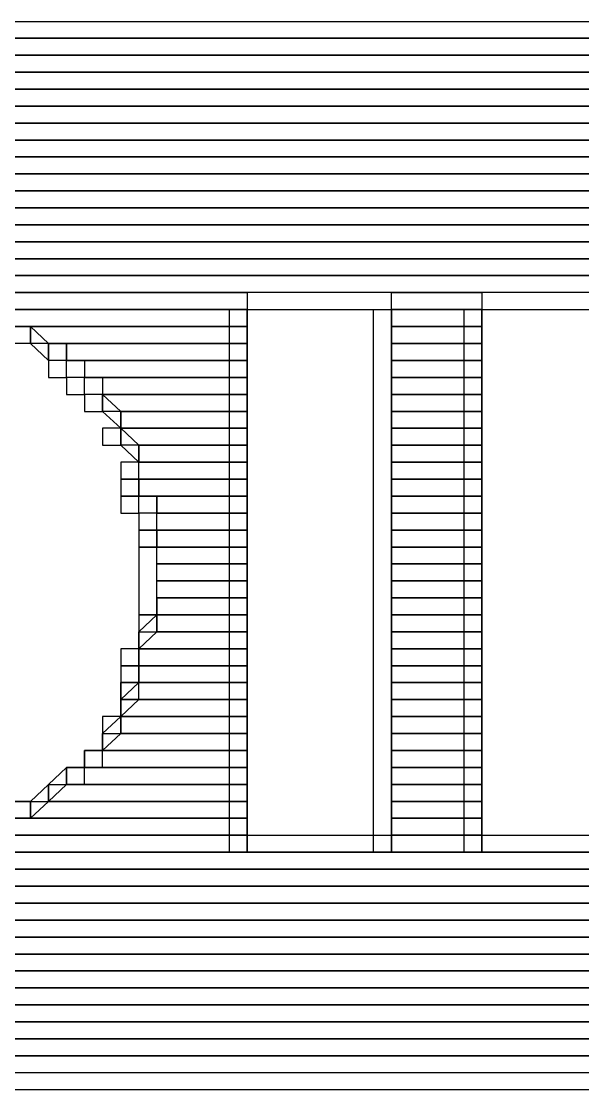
# Model space of a CAD drawing. Extents: x 0 to 841, y 0 to 594.
# Drawn here: x 700.96 to 707.44, y 97.95 to 110.28 of the extents above; entities that cross this region are included whole.
import ezdxf

# ---------------------------------------------------------------- set-up
doc = ezdxf.new("R2010")
doc.units = 0
doc.layers.add('01-LIN-025-A', color=7, linetype='Continuous')

msp = doc.modelspace()

# ---------------------------------------------------------------- linework, layer by layer
at = {"layer": '01-LIN-025-A'}
for points in [[(659.387, 110.283), (718.839, 110.283)], [(718.839, 110.087), (659.387, 110.087), (659.387, 110.283)], [(659.387, 110.283), (718.839, 110.283)], [(718.839, 110.087), (659.387, 110.087), (659.387, 110.283)], [(659.387, 110.283), (718.839, 110.283)], [(718.839, 110.087), (659.387, 110.087), (659.387, 110.283)], [(659.387, 110.283), (718.839, 110.283)], [(718.839, 110.087), (659.387, 110.087), (659.387, 110.283)], [(659.387, 110.087), (718.839, 110.087)], [(718.839, 109.891), (659.387, 109.891), (659.387, 110.087)], [(659.387, 110.087), (718.839, 110.087)], [(718.839, 109.891), (659.387, 109.891), (659.387, 110.087)], [(659.387, 109.891), (718.839, 109.891)], [(718.839, 109.695), (659.387, 109.695), (659.387, 109.891)], [(659.387, 109.891), (718.839, 109.891)], [(718.839, 109.695), (659.387, 109.695), (659.387, 109.891)], [(667.723, 109.695), (718.839, 109.695)], [(718.839, 109.499), (667.723, 109.499), (667.723, 109.695)], [(667.723, 109.695), (718.839, 109.695)], [(718.839, 109.499), (667.723, 109.499), (667.723, 109.695)], [(667.931, 109.499), (718.839, 109.499)], [(718.839, 109.304), (667.931, 109.304), (667.931, 109.499)], [(667.931, 109.499), (718.839, 109.499)], [(718.839, 109.304), (667.931, 109.304), (667.931, 109.499)], [(668.139, 109.304), (718.839, 109.304)], [(718.839, 109.108), (668.139, 109.108), (668.139, 109.304)], [(668.139, 109.304), (718.839, 109.304)], [(718.839, 109.108), (668.139, 109.108), (668.139, 109.304)], [(668.139, 109.304), (718.839, 109.304)], [(718.839, 109.108), (668.139, 109.108), (668.139, 109.304)], [(668.139, 109.304), (718.839, 109.304)], [(718.839, 109.108), (668.139, 109.108), (668.139, 109.304)], [(668.348, 109.108), (718.839, 109.108)], [(718.839, 108.912), (668.348, 108.912), (668.348, 109.108)], [(668.348, 109.108), (718.839, 109.108)], [(718.839, 108.912), (668.348, 108.912), (668.348, 109.108)], [(668.557, 108.912), (718.839, 108.912)], [(718.839, 108.717), (668.557, 108.717), (668.557, 108.912)], [(668.557, 108.912), (718.839, 108.912)], [(718.839, 108.717), (668.557, 108.717), (668.557, 108.912)], [(668.765, 108.717), (718.839, 108.717)], [(718.839, 108.52), (668.765, 108.52), (668.765, 108.717)], [(668.765, 108.717), (718.839, 108.717)], [(718.839, 108.52), (668.765, 108.52), (668.765, 108.717)], [(668.973, 108.52), (718.839, 108.52)], [(718.839, 108.324), (668.973, 108.324), (668.973, 108.52)], [(668.973, 108.52), (718.839, 108.52)], [(718.839, 108.324), (668.973, 108.324), (668.973, 108.52)], [(669.182, 108.324), (718.839, 108.324)], [(718.839, 108.129), (669.182, 108.129), (669.182, 108.324)], [(669.182, 108.324), (718.839, 108.324)], [(718.839, 108.129), (669.182, 108.129), (669.182, 108.324)], [(669.39, 108.129), (718.839, 108.129)], [(718.839, 107.933), (669.39, 107.933), (669.39, 108.129)], [(669.39, 108.129), (718.839, 108.129)], [(718.839, 107.933), (669.39, 107.933), (669.39, 108.129)], [(669.598, 108.129), (718.839, 108.129)], [(718.839, 107.933), (669.598, 107.933), (669.598, 108.129)], [(669.598, 108.129), (718.839, 108.129)], [(718.839, 107.933), (669.598, 107.933), (669.598, 108.129)], [(669.807, 107.933), (718.839, 107.933)], [(718.839, 107.737), (669.807, 107.737), (669.807, 107.933)], [(669.807, 107.933), (718.839, 107.933)], [(718.839, 107.737), (669.807, 107.737), (669.807, 107.933)], [(670.015, 107.737), (718.839, 107.737)], [(718.839, 107.541), (670.015, 107.541), (670.015, 107.737)], [(670.015, 107.737), (718.839, 107.737)], [(718.839, 107.541), (670.015, 107.541), (670.015, 107.737)], [(670.432, 107.541), (718.839, 107.541)], [(718.839, 107.346), (670.432, 107.346), (670.432, 107.541)], [(670.432, 107.541), (718.839, 107.541)], [(718.839, 107.346), (670.432, 107.346), (670.432, 107.541)], [(678.143, 107.346), (718.839, 107.346)], [(718.839, 107.15), (678.143, 107.15), (678.143, 107.346)], [(678.143, 107.346), (718.839, 107.346)], [(718.839, 107.15), (678.143, 107.15), (678.143, 107.346)], [(699.814, 107.15), (703.565, 107.15), (703.565, 106.954), (699.814, 106.954), (699.814, 107.15)], [(699.814, 107.15), (703.565, 107.15), (703.565, 106.954), (699.814, 106.954), (699.814, 107.15)], [(705.232, 107.15), (703.565, 107.15), (703.565, 106.954), (705.232, 106.954), (705.232, 107.15)], [(705.232, 107.15), (703.565, 107.15), (703.565, 106.954), (705.232, 106.954), (705.232, 107.15)], [(705.232, 107.15), (706.274, 107.15), (706.274, 106.954), (705.232, 106.954), (705.232, 107.15)], [(705.232, 107.15), (706.274, 107.15), (706.274, 106.954), (705.232, 106.954), (705.232, 107.15)], [(707.941, 107.15), (706.274, 107.15), (706.274, 106.954), (707.941, 106.954), (707.941, 107.15)], [(707.941, 107.15), (706.274, 107.15), (706.274, 106.954), (707.941, 106.954), (707.941, 107.15)], [(700.439, 106.954), (703.565, 106.954), (703.565, 106.758), (700.439, 106.758), (700.439, 106.954)], [(700.439, 106.954), (703.565, 106.954), (703.565, 106.758), (700.439, 106.758), (700.439, 106.954)], [(700.856, 106.954), (703.565, 106.954), (703.565, 106.758), (700.856, 106.758), (700.856, 106.954)], [(700.856, 106.954), (703.565, 106.954), (703.565, 106.758), (700.856, 106.758), (700.856, 106.954)], [(703.357, 106.954), (703.357, 100.687), (703.565, 100.687), (703.565, 106.954), (703.357, 106.954)], [(703.357, 106.954), (703.357, 100.687), (703.565, 100.687), (703.565, 106.954), (703.357, 106.954)], [(705.024, 100.687), (705.024, 106.954), (705.232, 106.954), (705.232, 100.687), (705.024, 100.687)], [(705.024, 100.687), (705.024, 106.954), (705.232, 106.954), (705.232, 100.687), (705.024, 100.687)], [(705.232, 106.954), (706.274, 106.954), (706.274, 106.758), (705.232, 106.758), (705.232, 106.954)], [(705.232, 106.954), (706.274, 106.954), (706.274, 106.758), (705.232, 106.758), (705.232, 106.954)], [(705.232, 106.954), (706.274, 106.954), (706.274, 106.758), (705.232, 106.758), (705.232, 106.954)], [(705.232, 106.954), (706.274, 106.954), (706.274, 106.758), (705.232, 106.758), (705.232, 106.954)], [(706.066, 106.954), (706.066, 100.687), (706.274, 100.687), (706.274, 106.954), (706.066, 106.954)], [(706.066, 106.954), (706.066, 100.687), (706.274, 100.687), (706.274, 106.954), (706.066, 106.954)], [(700.856, 106.758), (701.065, 106.758), (701.065, 106.562), (700.856, 106.562), (700.856, 106.758)], [(700.856, 106.758), (701.065, 106.758), (701.065, 106.562), (700.856, 106.562), (700.856, 106.758)], [(701.065, 106.758), (701.065, 106.758), (701.065, 106.562), (701.065, 106.562), (701.065, 106.758)], [(701.065, 106.758), (701.273, 106.562), (701.273, 106.366), (701.065, 106.562), (701.065, 106.758)], [(701.065, 106.758), (703.565, 106.758), (703.565, 106.562), (701.065, 106.562), (701.065, 106.758)], [(701.065, 106.758), (701.065, 106.758), (701.065, 106.562), (701.065, 106.562), (701.065, 106.758)], [(701.065, 106.758), (701.273, 106.562), (701.273, 106.366), (701.065, 106.562), (701.065, 106.758)], [(701.065, 106.758), (703.565, 106.758), (703.565, 106.562), (701.065, 106.562), (701.065, 106.758)], [(705.232, 106.758), (706.274, 106.758), (706.274, 106.562), (705.232, 106.562), (705.232, 106.758)], [(705.232, 106.758), (706.274, 106.758), (706.274, 106.562), (705.232, 106.562), (705.232, 106.758)], [(701.273, 106.562), (701.273, 106.562), (701.273, 106.366), (701.273, 106.366), (701.273, 106.562)], [(701.273, 106.562), (701.481, 106.562), (701.481, 106.366), (701.273, 106.366), (701.273, 106.562)], [(701.273, 106.562), (701.273, 106.562), (701.273, 106.366), (701.273, 106.366), (701.273, 106.562)], [(701.273, 106.562), (701.481, 106.562), (701.481, 106.366), (701.273, 106.366), (701.273, 106.562)], [(701.481, 106.562), (703.565, 106.562), (703.565, 106.366), (701.481, 106.366), (701.481, 106.562)], [(701.481, 106.562), (703.565, 106.562), (703.565, 106.366), (701.481, 106.366), (701.481, 106.562)], [(705.232, 106.562), (706.274, 106.562), (706.274, 106.366), (705.232, 106.366), (705.232, 106.562)], [(705.232, 106.562), (706.274, 106.562), (706.274, 106.366), (705.232, 106.366), (705.232, 106.562)], [(701.273, 106.366), (701.273, 106.17), (701.481, 106.17), (701.481, 106.366), (701.273, 106.366)], [(701.273, 106.366), (701.273, 106.17), (701.481, 106.17), (701.481, 106.366), (701.273, 106.366)], [(701.481, 106.366), (701.69, 106.366), (701.69, 106.17), (701.481, 106.17), (701.481, 106.366)], [(701.481, 106.366), (703.565, 106.366), (703.565, 106.17), (701.481, 106.17), (701.481, 106.366)], [(701.481, 106.366), (701.69, 106.366), (701.69, 106.17), (701.481, 106.17), (701.481, 106.366)], [(701.481, 106.366), (703.565, 106.366), (703.565, 106.17), (701.481, 106.17), (701.481, 106.366)], [(705.232, 106.366), (706.274, 106.366), (706.274, 106.17), (705.232, 106.17), (705.232, 106.366)], [(705.232, 106.366), (706.274, 106.366), (706.274, 106.17), (705.232, 106.17), (705.232, 106.366)], [(701.481, 106.17), (701.481, 105.975), (701.69, 105.975), (701.69, 106.17), (701.481, 106.17)], [(701.481, 106.17), (701.481, 105.975), (701.69, 105.975), (701.69, 106.17), (701.481, 106.17)], [(701.69, 106.17), (701.898, 106.17), (701.898, 105.975), (701.69, 105.975), (701.69, 106.17)], [(701.69, 106.17), (703.565, 106.17), (703.565, 105.975), (701.69, 105.975), (701.69, 106.17)], [(701.69, 106.17), (701.898, 106.17), (701.898, 105.975), (701.69, 105.975), (701.69, 106.17)], [(701.69, 106.17), (703.565, 106.17), (703.565, 105.975), (701.69, 105.975), (701.69, 106.17)], [(705.232, 106.17), (706.274, 106.17), (706.274, 105.975), (705.232, 105.975), (705.232, 106.17)], [(705.232, 106.17), (706.274, 106.17), (706.274, 105.975), (705.232, 105.975), (705.232, 106.17)], [(701.69, 105.975), (701.69, 105.779), (701.898, 105.779), (701.898, 105.975), (701.69, 105.975)], [(701.69, 105.975), (701.69, 105.779), (701.898, 105.779), (701.898, 105.975), (701.69, 105.975)], [(701.898, 105.975), (701.898, 105.975), (701.898, 105.779), (701.898, 105.779), (701.898, 105.975)], [(701.898, 105.975), (702.106, 105.779), (702.106, 105.583), (701.898, 105.779), (701.898, 105.975)], [(701.898, 105.975), (703.565, 105.975), (703.565, 105.779), (701.898, 105.779), (701.898, 105.975)], [(701.898, 105.975), (703.565, 105.975), (703.565, 105.779), (701.898, 105.779), (701.898, 105.975)], [(701.898, 105.975), (701.898, 105.975), (701.898, 105.779), (701.898, 105.779), (701.898, 105.975)], [(701.898, 105.975), (702.106, 105.779), (702.106, 105.583), (701.898, 105.779), (701.898, 105.975)], [(701.898, 105.975), (703.565, 105.975), (703.565, 105.779), (701.898, 105.779), (701.898, 105.975)], [(701.898, 105.975), (703.565, 105.975), (703.565, 105.779), (701.898, 105.779), (701.898, 105.975)], [(705.232, 105.975), (706.274, 105.975), (706.274, 105.779), (705.232, 105.779), (705.232, 105.975)], [(705.232, 105.975), (706.274, 105.975), (706.274, 105.779), (705.232, 105.779), (705.232, 105.975)], [(705.232, 105.975), (706.274, 105.975), (706.274, 105.779), (705.232, 105.779), (705.232, 105.975)], [(705.232, 105.975), (706.274, 105.975), (706.274, 105.779), (705.232, 105.779), (705.232, 105.975)], [(702.106, 105.779), (702.106, 105.779), (702.106, 105.583), (702.106, 105.583), (702.106, 105.779)], [(702.106, 105.779), (703.565, 105.779), (703.565, 105.583), (702.106, 105.583), (702.106, 105.779)], [(702.106, 105.779), (702.106, 105.779), (702.106, 105.583), (702.106, 105.583), (702.106, 105.779)], [(702.106, 105.779), (703.565, 105.779), (703.565, 105.583), (702.106, 105.583), (702.106, 105.779)], [(705.232, 105.779), (706.274, 105.779), (706.274, 105.583), (705.232, 105.583), (705.232, 105.779)], [(705.232, 105.779), (706.274, 105.779), (706.274, 105.583), (705.232, 105.583), (705.232, 105.779)], [(701.898, 105.583), (701.898, 105.387), (702.106, 105.387), (702.106, 105.583), (701.898, 105.583)], [(701.898, 105.583), (701.898, 105.387), (702.106, 105.387), (702.106, 105.583), (701.898, 105.583)], [(702.106, 105.583), (702.106, 105.583), (702.106, 105.387), (702.106, 105.387), (702.106, 105.583)], [(702.106, 105.583), (702.315, 105.387), (702.315, 105.191), (702.106, 105.387), (702.106, 105.583)], [(702.106, 105.583), (703.565, 105.583), (703.565, 105.387), (702.106, 105.387), (702.106, 105.583)], [(702.106, 105.583), (702.106, 105.583), (702.106, 105.387), (702.106, 105.387), (702.106, 105.583)], [(702.106, 105.583), (702.315, 105.387), (702.315, 105.191), (702.106, 105.387), (702.106, 105.583)], [(702.106, 105.583), (703.565, 105.583), (703.565, 105.387), (702.106, 105.387), (702.106, 105.583)], [(705.232, 105.583), (706.274, 105.583), (706.274, 105.387), (705.232, 105.387), (705.232, 105.583)], [(705.232, 105.583), (706.274, 105.583), (706.274, 105.387), (705.232, 105.387), (705.232, 105.583)], [(702.315, 105.387), (702.315, 105.387), (702.315, 105.191), (702.315, 105.191), (702.315, 105.387)], [(702.315, 105.387), (703.565, 105.387), (703.565, 105.191), (702.315, 105.191), (702.315, 105.387)], [(702.315, 105.387), (702.315, 105.387), (702.315, 105.191), (702.315, 105.191), (702.315, 105.387)], [(702.315, 105.387), (703.565, 105.387), (703.565, 105.191), (702.315, 105.191), (702.315, 105.387)], [(705.232, 105.387), (706.274, 105.387), (706.274, 105.191), (705.232, 105.191), (705.232, 105.387)], [(705.232, 105.387), (706.274, 105.387), (706.274, 105.191), (705.232, 105.191), (705.232, 105.387)], [(702.106, 105.191), (702.106, 104.995), (702.315, 104.995), (702.315, 105.191), (702.106, 105.191)], [(702.106, 105.191), (702.106, 104.995), (702.315, 104.995), (702.315, 105.191), (702.106, 105.191)], [(702.315, 105.191), (703.565, 105.191), (703.565, 104.995), (702.315, 104.995), (702.315, 105.191)], [(702.315, 105.191), (703.565, 105.191), (703.565, 104.995), (702.315, 104.995), (702.315, 105.191)], [(705.232, 105.191), (706.274, 105.191), (706.274, 104.995), (705.232, 104.995), (705.232, 105.191)], [(705.232, 105.191), (706.274, 105.191), (706.274, 104.995), (705.232, 104.995), (705.232, 105.191)], [(702.106, 104.995), (702.106, 104.799), (702.315, 104.799), (702.315, 104.995), (702.106, 104.995)], [(702.106, 104.995), (702.106, 104.799), (702.315, 104.799), (702.315, 104.995), (702.106, 104.995)], [(702.315, 104.995), (702.315, 104.995), (702.315, 104.799), (702.315, 104.799), (702.315, 104.995)], [(702.315, 104.995), (703.565, 104.995), (703.565, 104.799), (702.315, 104.799), (702.315, 104.995)], [(702.315, 104.995), (702.315, 104.995), (702.315, 104.799), (702.315, 104.799), (702.315, 104.995)], [(702.315, 104.995), (703.565, 104.995), (703.565, 104.799), (702.315, 104.799), (702.315, 104.995)], [(705.232, 104.995), (706.274, 104.995), (706.274, 104.799), (705.232, 104.799), (705.232, 104.995)], [(705.232, 104.995), (706.274, 104.995), (706.274, 104.799), (705.232, 104.799), (705.232, 104.995)], [(702.106, 104.799), (702.106, 104.604), (702.315, 104.604), (702.315, 104.799), (702.106, 104.799)], [(702.106, 104.799), (702.106, 104.604), (702.315, 104.604), (702.315, 104.799), (702.106, 104.799)], [(702.315, 104.799), (702.524, 104.799), (702.524, 104.604), (702.315, 104.604), (702.315, 104.799)], [(702.315, 104.799), (703.565, 104.799), (703.565, 104.604), (702.315, 104.604), (702.315, 104.799)], [(702.315, 104.799), (702.524, 104.799), (702.524, 104.604), (702.315, 104.604), (702.315, 104.799)], [(702.315, 104.799), (703.565, 104.799), (703.565, 104.604), (702.315, 104.604), (702.315, 104.799)], [(702.524, 104.799), (703.565, 104.799), (703.565, 104.604), (702.524, 104.604), (702.524, 104.799)], [(702.524, 104.799), (703.565, 104.799), (703.565, 104.604), (702.524, 104.604), (702.524, 104.799)], [(705.232, 104.799), (706.274, 104.799), (706.274, 104.604), (705.232, 104.604), (705.232, 104.799)], [(705.232, 104.799), (706.274, 104.799), (706.274, 104.604), (705.232, 104.604), (705.232, 104.799)], [(705.232, 104.799), (706.274, 104.799), (706.274, 104.604), (705.232, 104.604), (705.232, 104.799)], [(705.232, 104.799), (706.274, 104.799), (706.274, 104.604), (705.232, 104.604), (705.232, 104.799)], [(702.315, 104.604), (702.315, 104.408), (702.524, 104.408), (702.524, 104.604), (702.315, 104.604)], [(702.315, 104.604), (702.315, 104.408), (702.524, 104.408), (702.524, 104.604), (702.315, 104.604)], [(702.524, 104.604), (703.565, 104.604), (703.565, 104.408), (702.524, 104.408), (702.524, 104.604)], [(702.524, 104.604), (703.565, 104.604), (703.565, 104.408), (702.524, 104.408), (702.524, 104.604)], [(705.232, 104.604), (706.274, 104.604), (706.274, 104.408), (705.232, 104.408), (705.232, 104.604)], [(705.232, 104.604), (706.274, 104.604), (706.274, 104.408), (705.232, 104.408), (705.232, 104.604)], [(702.315, 104.408), (702.315, 104.212), (702.524, 104.212), (702.524, 104.408), (702.315, 104.408)], [(702.315, 104.408), (702.315, 104.212), (702.524, 104.212), (702.524, 104.408), (702.315, 104.408)], [(702.524, 104.408), (702.524, 104.408), (702.524, 104.212), (702.524, 104.212), (702.524, 104.408)], [(702.524, 104.408), (703.565, 104.408), (703.565, 104.212), (702.524, 104.212), (702.524, 104.408)], [(702.524, 104.408), (702.524, 104.408), (702.524, 104.212), (702.524, 104.212), (702.524, 104.408)], [(702.524, 104.408), (703.565, 104.408), (703.565, 104.212), (702.524, 104.212), (702.524, 104.408)], [(705.232, 104.408), (706.274, 104.408), (706.274, 104.212), (705.232, 104.212), (705.232, 104.408)], [(705.232, 104.408), (706.274, 104.408), (706.274, 104.212), (705.232, 104.212), (705.232, 104.408)], [(702.315, 104.212), (702.315, 103.428), (702.524, 103.428), (702.524, 104.212), (702.315, 104.212)], [(702.315, 104.212), (702.315, 103.428), (702.524, 103.428), (702.524, 104.212), (702.315, 104.212)], [(702.524, 104.212), (703.565, 104.212), (703.565, 104.017), (702.524, 104.017), (702.524, 104.212)], [(702.524, 104.212), (703.565, 104.212), (703.565, 104.017), (702.524, 104.017), (702.524, 104.212)], [(705.232, 104.212), (706.274, 104.212), (706.274, 104.017), (705.232, 104.017), (705.232, 104.212)], [(705.232, 104.212), (706.274, 104.212), (706.274, 104.017), (705.232, 104.017), (705.232, 104.212)], [(702.524, 104.017), (703.565, 104.017), (703.565, 103.82), (702.524, 103.82), (702.524, 104.017)], [(702.524, 104.017), (703.565, 104.017), (703.565, 103.82), (702.524, 103.82), (702.524, 104.017)], [(705.232, 104.017), (706.274, 104.017), (706.274, 103.82), (705.232, 103.82), (705.232, 104.017)], [(705.232, 104.017), (706.274, 104.017), (706.274, 103.82), (705.232, 103.82), (705.232, 104.017)], [(702.524, 103.82), (703.565, 103.82), (703.565, 103.624), (702.524, 103.624), (702.524, 103.82)], [(702.524, 103.82), (703.565, 103.82), (703.565, 103.624), (702.524, 103.624), (702.524, 103.82)], [(702.524, 103.82), (703.565, 103.82), (703.565, 103.624), (702.524, 103.624), (702.524, 103.82)], [(702.524, 103.82), (703.565, 103.82), (703.565, 103.624), (702.524, 103.624), (702.524, 103.82)], [(705.232, 103.82), (706.274, 103.82), (706.274, 103.624), (705.232, 103.624), (705.232, 103.82)], [(705.232, 103.82), (706.274, 103.82), (706.274, 103.624), (705.232, 103.624), (705.232, 103.82)], [(705.232, 103.82), (706.274, 103.82), (706.274, 103.624), (705.232, 103.624), (705.232, 103.82)], [(705.232, 103.82), (706.274, 103.82), (706.274, 103.624), (705.232, 103.624), (705.232, 103.82)], [(702.524, 103.624), (702.524, 103.624), (702.524, 103.428), (702.524, 103.428), (702.524, 103.624)], [(702.524, 103.624), (703.565, 103.624), (703.565, 103.428), (702.524, 103.428), (702.524, 103.624)], [(702.524, 103.624), (702.524, 103.624), (702.524, 103.428), (702.524, 103.428), (702.524, 103.624)], [(702.524, 103.624), (703.565, 103.624), (703.565, 103.428), (702.524, 103.428), (702.524, 103.624)], [(705.232, 103.624), (706.274, 103.624), (706.274, 103.428), (705.232, 103.428), (705.232, 103.624)], [(705.232, 103.624), (706.274, 103.624), (706.274, 103.428), (705.232, 103.428), (705.232, 103.624)], [(702.315, 103.428), (702.315, 103.233), (702.524, 103.233), (702.524, 103.428), (702.315, 103.428)], [(702.524, 103.428), (702.315, 103.233), (702.315, 103.037), (702.524, 103.233), (702.524, 103.428)], [(702.315, 103.428), (702.315, 103.233), (702.524, 103.233), (702.524, 103.428), (702.315, 103.428)], [(702.524, 103.428), (702.315, 103.233), (702.315, 103.037), (702.524, 103.233), (702.524, 103.428)], [(702.524, 103.428), (702.524, 103.428), (702.524, 103.233), (702.524, 103.233), (702.524, 103.428)], [(702.524, 103.428), (703.565, 103.428), (703.565, 103.233), (702.524, 103.233), (702.524, 103.428)], [(702.524, 103.428), (702.524, 103.428), (702.524, 103.233), (702.524, 103.233), (702.524, 103.428)], [(702.524, 103.428), (703.565, 103.428), (703.565, 103.233), (702.524, 103.233), (702.524, 103.428)], [(705.232, 103.428), (706.274, 103.428), (706.274, 103.233), (705.232, 103.233), (705.232, 103.428)], [(705.232, 103.428), (706.274, 103.428), (706.274, 103.233), (705.232, 103.233), (705.232, 103.428)], [(702.315, 103.233), (703.565, 103.233), (703.565, 103.037), (702.315, 103.037), (702.315, 103.233)], [(702.315, 103.233), (703.565, 103.233), (703.565, 103.037), (702.315, 103.037), (702.315, 103.233)], [(705.232, 103.233), (706.274, 103.233), (706.274, 103.037), (705.232, 103.037), (705.232, 103.233)], [(705.232, 103.233), (706.274, 103.233), (706.274, 103.037), (705.232, 103.037), (705.232, 103.233)], [(702.106, 103.037), (702.106, 102.841), (702.315, 102.841), (702.315, 103.037), (702.106, 103.037)], [(702.106, 103.037), (702.106, 102.841), (702.315, 102.841), (702.315, 103.037), (702.106, 103.037)], [(702.315, 103.037), (702.315, 103.037), (702.315, 102.841), (702.315, 102.841), (702.315, 103.037)], [(702.315, 103.037), (703.565, 103.037), (703.565, 102.841), (702.315, 102.841), (702.315, 103.037)], [(702.315, 103.037), (702.315, 103.037), (702.315, 102.841), (702.315, 102.841), (702.315, 103.037)], [(702.315, 103.037), (703.565, 103.037), (703.565, 102.841), (702.315, 102.841), (702.315, 103.037)], [(705.232, 103.037), (706.274, 103.037), (706.274, 102.841), (705.232, 102.841), (705.232, 103.037)], [(705.232, 103.037), (706.274, 103.037), (706.274, 102.841), (705.232, 102.841), (705.232, 103.037)], [(702.106, 102.841), (702.106, 102.646), (702.315, 102.646), (702.315, 102.841), (702.106, 102.841)], [(702.106, 102.841), (702.106, 102.646), (702.315, 102.646), (702.315, 102.841), (702.106, 102.841)], [(702.315, 102.841), (702.315, 102.841), (702.315, 102.646), (702.315, 102.646), (702.315, 102.841)], [(702.315, 102.841), (703.565, 102.841), (703.565, 102.646), (702.315, 102.646), (702.315, 102.841)], [(702.315, 102.841), (702.315, 102.841), (702.315, 102.646), (702.315, 102.646), (702.315, 102.841)], [(702.315, 102.841), (703.565, 102.841), (703.565, 102.646), (702.315, 102.646), (702.315, 102.841)], [(705.232, 102.841), (706.274, 102.841), (706.274, 102.646), (705.232, 102.646), (705.232, 102.841)], [(705.232, 102.841), (706.274, 102.841), (706.274, 102.646), (705.232, 102.646), (705.232, 102.841)], [(702.106, 102.646), (702.106, 102.45), (702.315, 102.45), (702.315, 102.646), (702.106, 102.646)], [(702.315, 102.646), (702.106, 102.45), (702.106, 102.254), (702.315, 102.45), (702.315, 102.646)], [(702.106, 102.646), (703.565, 102.646), (703.565, 102.45), (702.106, 102.45), (702.106, 102.646)], [(702.106, 102.646), (702.106, 102.45), (702.315, 102.45), (702.315, 102.646), (702.106, 102.646)], [(702.315, 102.646), (702.106, 102.45), (702.106, 102.254), (702.315, 102.45), (702.315, 102.646)], [(702.106, 102.646), (703.565, 102.646), (703.565, 102.45), (702.106, 102.45), (702.106, 102.646)], [(702.315, 102.646), (703.565, 102.646), (703.565, 102.45), (702.315, 102.45), (702.315, 102.646)], [(702.315, 102.646), (703.565, 102.646), (703.565, 102.45), (702.315, 102.45), (702.315, 102.646)], [(705.232, 102.646), (706.274, 102.646), (706.274, 102.45), (705.232, 102.45), (705.232, 102.646)], [(705.232, 102.646), (706.274, 102.646), (706.274, 102.45), (705.232, 102.45), (705.232, 102.646)], [(705.232, 102.646), (706.274, 102.646), (706.274, 102.45), (705.232, 102.45), (705.232, 102.646)], [(705.232, 102.646), (706.274, 102.646), (706.274, 102.45), (705.232, 102.45), (705.232, 102.646)], [(702.106, 102.45), (702.106, 102.45), (702.106, 102.254), (702.106, 102.254), (702.106, 102.45)], [(702.106, 102.45), (703.565, 102.45), (703.565, 102.254), (702.106, 102.254), (702.106, 102.45)], [(702.106, 102.45), (702.106, 102.45), (702.106, 102.254), (702.106, 102.254), (702.106, 102.45)], [(702.106, 102.45), (703.565, 102.45), (703.565, 102.254), (702.106, 102.254), (702.106, 102.45)], [(705.232, 102.45), (706.274, 102.45), (706.274, 102.254), (705.232, 102.254), (705.232, 102.45)], [(705.232, 102.45), (706.274, 102.45), (706.274, 102.254), (705.232, 102.254), (705.232, 102.45)], [(701.898, 102.254), (701.898, 102.058), (702.106, 102.058), (702.106, 102.254), (701.898, 102.254)], [(702.106, 102.254), (701.898, 102.058), (701.898, 101.862), (702.106, 102.058), (702.106, 102.254)], [(701.898, 102.254), (701.898, 102.058), (702.106, 102.058), (702.106, 102.254), (701.898, 102.254)], [(702.106, 102.254), (701.898, 102.058), (701.898, 101.862), (702.106, 102.058), (702.106, 102.254)], [(702.106, 102.254), (702.106, 102.254), (702.106, 102.058), (702.106, 102.058), (702.106, 102.254)], [(702.106, 102.254), (703.565, 102.254), (703.565, 102.058), (702.106, 102.058), (702.106, 102.254)], [(702.106, 102.254), (702.106, 102.254), (702.106, 102.058), (702.106, 102.058), (702.106, 102.254)], [(702.106, 102.254), (703.565, 102.254), (703.565, 102.058), (702.106, 102.058), (702.106, 102.254)], [(705.232, 102.254), (706.274, 102.254), (706.274, 102.058), (705.232, 102.058), (705.232, 102.254)], [(705.232, 102.254), (706.274, 102.254), (706.274, 102.058), (705.232, 102.058), (705.232, 102.254)], [(701.898, 102.058), (701.898, 102.058), (701.898, 101.862), (701.898, 101.862), (701.898, 102.058)], [(701.898, 102.058), (703.565, 102.058), (703.565, 101.862), (701.898, 101.862), (701.898, 102.058)], [(701.898, 102.058), (701.898, 102.058), (701.898, 101.862), (701.898, 101.862), (701.898, 102.058)], [(701.898, 102.058), (703.565, 102.058), (703.565, 101.862), (701.898, 101.862), (701.898, 102.058)], [(705.232, 102.058), (706.274, 102.058), (706.274, 101.862), (705.232, 101.862), (705.232, 102.058)], [(705.232, 102.058), (706.274, 102.058), (706.274, 101.862), (705.232, 101.862), (705.232, 102.058)], [(701.69, 101.862), (701.69, 101.666), (701.898, 101.666), (701.898, 101.862), (701.69, 101.862)], [(701.898, 101.862), (701.69, 101.862), (701.69, 101.666), (701.898, 101.666), (701.898, 101.862)], [(701.69, 101.862), (703.565, 101.862), (703.565, 101.666), (701.69, 101.666), (701.69, 101.862)], [(701.69, 101.862), (701.69, 101.666), (701.898, 101.666), (701.898, 101.862), (701.69, 101.862)], [(701.898, 101.862), (701.69, 101.862), (701.69, 101.666), (701.898, 101.666), (701.898, 101.862)], [(701.69, 101.862), (703.565, 101.862), (703.565, 101.666), (701.69, 101.666), (701.69, 101.862)], [(705.232, 101.862), (706.274, 101.862), (706.274, 101.666), (705.232, 101.666), (705.232, 101.862)], [(705.232, 101.862), (706.274, 101.862), (706.274, 101.666), (705.232, 101.666), (705.232, 101.862)], [(701.481, 101.666), (701.273, 101.47), (701.273, 101.275), (701.481, 101.47), (701.481, 101.666)], [(701.481, 101.666), (701.273, 101.47), (701.273, 101.275), (701.481, 101.47), (701.481, 101.666)], [(701.481, 101.666), (701.481, 101.47), (701.69, 101.47), (701.69, 101.666), (701.481, 101.666)], [(701.69, 101.666), (701.481, 101.666), (701.481, 101.47), (701.69, 101.47), (701.69, 101.666)], [(701.481, 101.666), (701.481, 101.666), (701.481, 101.47), (701.481, 101.47), (701.481, 101.666)], [(701.481, 101.666), (703.565, 101.666), (703.565, 101.47), (701.481, 101.47), (701.481, 101.666)], [(701.481, 101.666), (701.481, 101.47), (701.69, 101.47), (701.69, 101.666), (701.481, 101.666)], [(701.69, 101.666), (701.481, 101.666), (701.481, 101.47), (701.69, 101.47), (701.69, 101.666)], [(701.481, 101.666), (701.481, 101.666), (701.481, 101.47), (701.481, 101.47), (701.481, 101.666)], [(701.481, 101.666), (703.565, 101.666), (703.565, 101.47), (701.481, 101.47), (701.481, 101.666)], [(701.69, 101.666), (703.565, 101.666), (703.565, 101.47), (701.69, 101.47), (701.69, 101.666)], [(701.69, 101.666), (703.565, 101.666), (703.565, 101.47), (701.69, 101.47), (701.69, 101.666)], [(705.232, 101.666), (706.274, 101.666), (706.274, 101.47), (705.232, 101.47), (705.232, 101.666)], [(705.232, 101.666), (706.274, 101.666), (706.274, 101.47), (705.232, 101.47), (705.232, 101.666)], [(705.232, 101.666), (706.274, 101.666), (706.274, 101.47), (705.232, 101.47), (705.232, 101.666)], [(705.232, 101.666), (706.274, 101.666), (706.274, 101.47), (705.232, 101.47), (705.232, 101.666)], [(701.273, 101.47), (701.065, 101.275), (701.065, 101.079), (701.273, 101.275), (701.273, 101.47)], [(701.273, 101.47), (701.065, 101.275), (701.065, 101.079), (701.273, 101.275), (701.273, 101.47)], [(701.273, 101.47), (701.273, 101.47), (701.273, 101.275), (701.273, 101.275), (701.273, 101.47)], [(701.273, 101.47), (703.565, 101.47), (703.565, 101.275), (701.273, 101.275), (701.273, 101.47)], [(701.273, 101.47), (701.273, 101.47), (701.273, 101.275), (701.273, 101.275), (701.273, 101.47)], [(701.273, 101.47), (703.565, 101.47), (703.565, 101.275), (701.273, 101.275), (701.273, 101.47)], [(705.232, 101.47), (706.274, 101.47), (706.274, 101.275), (705.232, 101.275), (705.232, 101.47)], [(705.232, 101.47), (706.274, 101.47), (706.274, 101.275), (705.232, 101.275), (705.232, 101.47)], [(701.065, 101.275), (700.856, 101.275), (700.856, 101.079), (701.065, 101.079), (701.065, 101.275)], [(700.856, 101.275), (703.565, 101.275), (703.565, 101.079), (700.856, 101.079), (700.856, 101.275)], [(701.065, 101.275), (700.856, 101.275), (700.856, 101.079), (701.065, 101.079), (701.065, 101.275)], [(700.856, 101.275), (703.565, 101.275), (703.565, 101.079), (700.856, 101.079), (700.856, 101.275)], [(701.065, 101.275), (701.065, 101.275), (701.065, 101.079), (701.065, 101.079), (701.065, 101.275)], [(701.065, 101.275), (701.065, 101.275), (701.065, 101.079), (701.065, 101.079), (701.065, 101.275)], [(705.232, 101.275), (706.274, 101.275), (706.274, 101.079), (705.232, 101.079), (705.232, 101.275)], [(705.232, 101.275), (706.274, 101.275), (706.274, 101.079), (705.232, 101.079), (705.232, 101.275)], [(700.648, 101.079), (703.565, 101.079), (703.565, 100.883), (700.648, 100.883), (700.648, 101.079)], [(700.648, 101.079), (703.565, 101.079), (703.565, 100.883), (700.648, 100.883), (700.648, 101.079)], [(705.232, 101.079), (706.274, 101.079), (706.274, 100.883), (705.232, 100.883), (705.232, 101.079)], [(705.232, 101.079), (706.274, 101.079), (706.274, 100.883), (705.232, 100.883), (705.232, 101.079)], [(700.023, 100.883), (703.565, 100.883), (703.565, 100.687), (700.023, 100.687), (700.023, 100.883)], [(700.023, 100.883), (703.565, 100.883), (703.565, 100.687), (700.023, 100.687), (700.023, 100.883)], [(703.565, 100.883), (705.232, 100.883), (705.232, 100.687), (703.565, 100.687), (703.565, 100.883)], [(703.565, 100.883), (705.232, 100.883), (705.232, 100.687), (703.565, 100.687), (703.565, 100.883)], [(705.232, 100.883), (706.274, 100.883), (706.274, 100.687), (705.232, 100.687), (705.232, 100.883)], [(705.232, 100.883), (706.274, 100.883), (706.274, 100.687), (705.232, 100.687), (705.232, 100.883)], [(706.274, 100.883), (710.234, 100.883), (710.234, 100.687), (706.274, 100.687), (706.274, 100.883)], [(706.274, 100.883), (710.234, 100.883), (710.234, 100.687), (706.274, 100.687), (706.274, 100.883)], [(678.35, 100.687), (718.839, 100.687)], [(718.839, 100.491), (678.35, 100.491), (678.35, 100.687)], [(678.35, 100.687), (718.839, 100.687)], [(718.839, 100.491), (678.35, 100.491), (678.35, 100.687)], [(670.224, 100.491), (718.839, 100.491)], [(718.839, 100.295), (670.224, 100.295), (670.224, 100.491)], [(670.224, 100.491), (718.839, 100.491)], [(718.839, 100.295), (670.224, 100.295), (670.224, 100.491)], [(670.432, 100.491), (718.839, 100.491)], [(718.839, 100.295), (670.432, 100.295), (670.432, 100.491)], [(670.432, 100.491), (718.839, 100.491)], [(718.839, 100.295), (670.432, 100.295), (670.432, 100.491)], [(669.807, 100.295), (718.839, 100.295)], [(718.839, 100.099), (669.807, 100.099), (669.807, 100.295)], [(669.807, 100.295), (718.839, 100.295)], [(718.839, 100.099), (669.807, 100.099), (669.807, 100.295)], [(669.598, 100.099), (718.839, 100.099)], [(718.839, 99.904), (669.598, 99.904), (669.598, 100.099)], [(669.598, 100.099), (718.839, 100.099)], [(718.839, 99.904), (669.598, 99.904), (669.598, 100.099)], [(669.182, 99.904), (718.839, 99.904)], [(718.839, 99.708), (669.182, 99.708), (669.182, 99.904)], [(669.182, 99.904), (718.839, 99.904)], [(718.839, 99.708), (669.182, 99.708), (669.182, 99.904)], [(668.765, 99.708), (718.839, 99.708)], [(718.839, 99.512), (668.765, 99.512), (668.765, 99.708)], [(668.765, 99.708), (718.839, 99.708)], [(718.839, 99.512), (668.765, 99.512), (668.765, 99.708)], [(659.387, 99.512), (718.839, 99.512)], [(718.839, 99.317), (659.387, 99.317), (659.387, 99.512)], [(659.387, 99.512), (718.839, 99.512)], [(718.839, 99.317), (659.387, 99.317), (659.387, 99.512)], [(667.931, 99.512), (718.839, 99.512)], [(718.839, 99.317), (667.931, 99.317), (667.931, 99.512)], [(667.931, 99.512), (718.839, 99.512)], [(718.839, 99.317), (667.931, 99.317), (667.931, 99.512)], [(659.387, 99.317), (718.839, 99.317)], [(718.839, 99.12), (659.387, 99.12), (659.387, 99.317)], [(659.387, 99.317), (718.839, 99.317)], [(718.839, 99.12), (659.387, 99.12), (659.387, 99.317)], [(659.387, 99.12), (718.839, 99.12)], [(718.839, 98.924), (659.387, 98.924), (659.387, 99.12)], [(659.387, 99.12), (718.839, 99.12)], [(718.839, 98.924), (659.387, 98.924), (659.387, 99.12)], [(659.387, 98.924), (718.839, 98.924)], [(718.839, 98.728), (659.387, 98.728), (659.387, 98.924)], [(659.387, 98.924), (718.839, 98.924)], [(718.839, 98.728), (659.387, 98.728), (659.387, 98.924)], [(659.387, 98.728), (718.839, 98.728)], [(718.839, 98.533), (659.387, 98.533), (659.387, 98.728)], [(659.387, 98.728), (718.839, 98.728)], [(718.839, 98.533), (659.387, 98.533), (659.387, 98.728)], [(659.387, 98.533), (718.839, 98.533)], [(718.839, 98.337), (659.387, 98.337), (659.387, 98.533)], [(659.387, 98.533), (718.839, 98.533)], [(718.839, 98.337), (659.387, 98.337), (659.387, 98.533)], [(659.387, 98.337), (718.839, 98.337)], [(718.839, 98.141), (659.387, 98.141), (659.387, 98.337)], [(659.387, 98.337), (718.839, 98.337)], [(718.839, 98.141), (659.387, 98.141), (659.387, 98.337)], [(659.387, 98.337), (718.839, 98.337)], [(718.839, 98.141), (659.387, 98.141), (659.387, 98.337)], [(659.387, 98.337), (718.839, 98.337)], [(718.839, 98.141), (659.387, 98.141), (659.387, 98.337)], [(718.839, 98.141), (659.387, 98.141), (659.387, 97.946), (718.839, 97.946)], [(718.839, 98.141), (659.387, 98.141), (659.387, 97.946), (718.839, 97.946)]]:
    msp.add_lwpolyline(points, dxfattribs=at)

doc.saveas('drawing.dxf')
